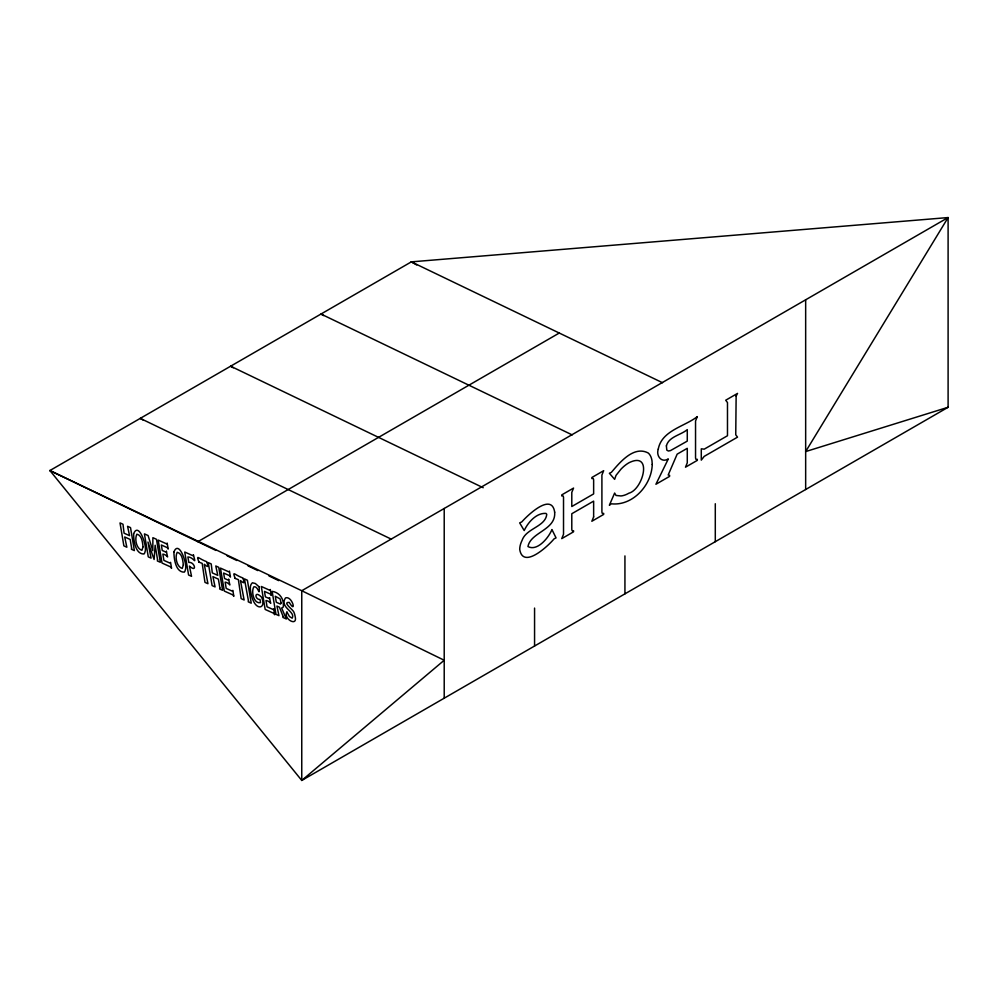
<?xml version="1.0" encoding="UTF-8"?>
<svg xmlns="http://www.w3.org/2000/svg" width="998" height="998" viewBox="0 0 998 998"><rect width="100%" height="100%" fill="white"/><g stroke="black" fill="none" stroke-linecap="round" stroke-linejoin="round"><path stroke-width="1.5" d="M52.595 472.104L49.9 470.545L411.351 261.863L948.1 217.564L948.1 407.271L301.758 780.436L49.9 470.545L301.758 590.729L444.21 660.252L301.758 780.436L301.758 590.729L948.1 217.564L805.66 451.57L948.1 407.271M197.816 541.714L559.267 333.033M416.727 264.969L411.351 261.863L414.357 262.674M411.351 261.863L662.535 382.721M572.178 434.891L320.982 314.033L323.676 315.593M483.207 487.723L230.625 366.204L233.307 367.763M391.453 539.232L140.256 418.374L142.951 419.933M49.9 470.545L215.967 550.447M227.132 555.811L236.9 560.514M248.053 565.878L257.821 570.582M268.986 575.958L278.754 580.649M805.66 299.799L805.66 489.519M715.292 503.741L715.292 541.689M624.935 555.911L624.935 593.86M534.566 608.081L534.566 646.03M444.21 508.481L444.21 698.201M286.937 612.086C282.733 618.448 297.99 627.555 295.121 616.39A6.712 2.333 74.8 0 0 293.836 612.036C292.676 609.254 281.947 601.944 289.258 602.405C296.581 614.681 292.826 596.48 285.927 597.752L285.316 598.201C279.403 607.483 295.919 611.649 292.164 618.186L289.432 616.477L286.937 612.086M259.231 586.924C259.443 598.363 258.694 585.776 253.879 586.824C250.847 591.327 253.854 604.301 260.528 602.617L260.004 599.486C254.565 599.748 254.153 589.569 261.626 597.253C266.254 608.393 257.147 610.539 253.08 600.247A10.803 3.743 74.8 0 1 251.746 596.554C251.022 592.288 248.564 586.138 252.357 582.782L255.338 583.493L259.231 586.924M652.243 464.494C651.632 485.103 632.869 506.098 611.362 503.815L609.366 505.225L614.643 493.062L616.028 495.457L620.993 495.956A29.167 16.841 -60 0 0 628.902 493.187C643.261 489.382 653.079 450.697 628.902 462.785A29.266 16.891 -60 0 0 620.993 469.147L616.028 475.372L614.643 479.352L609.366 473.264L611.362 472.366C619.746 462.536 633.73 445.32 648.226 453.005A25.786 14.883 -60 0 1 651.993 460.802L652.243 464.494M193.45 554.938L193.125 555.799L184.73 552.019L188.585 574.998L191.541 576.32L189.42 566.078C197.355 573.351 194.972 561.674 188.797 562.423L187.886 556.934C194.248 557.233 196.406 566.402 193.45 554.938M198.964 562.136C195.97 553.853 197.991 558.568 206.86 561.762C206.087 562.049 211.202 570.232 204.266 564.307L207.933 583.693L204.964 582.37L202.195 563.371L198.964 562.136M235.154 578.416C232.16 570.132 234.168 574.86 243.05 578.042C242.277 578.329 247.392 586.512 240.456 580.587L244.123 599.985L241.154 598.65L238.385 579.651L235.154 578.416M166.417 551.32L166.092 552.181L162.237 550.447L161.327 544.983L167.265 547.665L168.163 549.062L167.177 543.124L166.629 543.873L158.171 540.068L162.025 563.047L170.646 566.926L171.556 568.324L170.558 562.385L170.009 563.134L163.909 560.389L162.861 554.09C168.662 555.075 168.175 561.363 166.417 551.32M228.692 579.339L228.38 580.2L224.525 578.466L223.614 573.014L229.552 575.684L230.451 577.081L229.453 571.143L228.916 571.891L220.458 568.087L224.313 591.066L232.933 594.945L233.831 596.355L232.846 590.404L232.297 591.165L226.197 588.408L225.136 582.121C230.937 583.106 230.451 589.381 228.692 579.339M269.547 597.727L269.235 598.575L265.381 596.841L264.47 591.39L270.396 594.059L271.306 595.469L270.308 589.519L269.772 590.267L261.314 586.475L265.169 609.454L273.789 613.321L274.687 614.731L273.689 608.792L273.153 609.541L267.052 606.796L265.992 600.497C271.793 601.482 271.306 607.77 269.547 597.727M133.62 533.793C133.62 540.729 135.404 554.252 143.986 554.002A11.465 3.98 74.8 0 0 145.009 551.807C147.517 546.592 138.66 520.993 133.62 533.793M173.926 551.931C173.926 558.868 175.71 572.39 184.293 572.141A11.465 3.98 74.8 0 0 185.316 569.945C187.824 564.731 178.966 539.132 173.926 551.931M143.026 546.829L141.916 550.31C136.377 548.651 134.393 538.92 136.888 534.179C141.941 535.19 142.552 542.538 143.026 546.829M157.572 559.828L157.36 560.951L160.329 562.286L156.474 539.307L152.881 537.685L152.806 550.709L148.078 535.527L144.423 533.88L148.278 556.859L151.06 558.107L147.953 542.039L154.116 559.491L155.152 545.27L157.572 559.828M183.345 564.968L182.222 568.448C176.696 566.789 174.7 557.059 177.195 552.318C182.247 553.329 182.859 560.664 183.345 564.968M131.624 548.164L131.424 549.274L134.381 550.609L130.526 527.63L127.569 526.295L129.553 535.652L124.076 533.194L122.991 524.237L120.022 522.902L123.877 545.881L126.846 547.216L124.713 536.986L130.189 539.444L131.624 548.164M219.847 587.859L219.647 588.97L222.604 590.305L218.749 567.326L215.793 565.991L217.764 575.347L212.3 572.889L211.214 563.932L208.245 562.598L212.1 585.577L215.057 586.911L212.936 576.669L218.4 579.139L219.847 587.859M283.083 616.452L282.921 617.438L286.351 618.985L281.648 608.019L282.983 607.358A5.626 1.946 74.8 0 0 283.382 605.05C283.582 598.264 279.128 592.35 272.13 591.34L275.984 614.319L278.941 615.654L276.933 606.073L279.465 607.208L283.083 616.452M666.39 445.844L666.789 450.098L668.373 451.021L670.506 450.585L687.273 441.104L687.273 429.627C680.91 435.091 668.785 436.575 666.39 445.844M658.268 449.125C655.861 455.662 661.449 463.309 668.311 458.905L655.911 484.267L669.596 476.37L669.596 475.347L668.186 474.998L677.155 454.152L687.273 448.314L687.273 462.835L685.489 467.189L697.315 460.365L697.315 459.342L695.93 459.305L695.544 458.057L695.544 421.006L697.315 416.615C684.728 426.52 661.662 430.475 658.268 449.125M554.663 512.161C556.136 530.138 530.649 532.034 527.967 546.555C537.248 551.632 548.663 537.76 551.944 529.551L556.061 537.91L554.115 538.808C548.389 545.806 523.014 569.671 519.721 549.449A14.92 8.608 -60 0 1 522.116 540.28C526.196 528.241 545.557 526.769 546.754 514.294L545.993 513.409C536.35 512.722 527.88 522.528 524.2 530.574L519.671 522.89L521.804 521.904C527.58 515.305 551.782 492.076 554.663 512.161M593.635 516.889L591.851 521.255L603.678 514.419L603.678 513.396L602.293 513.371L601.906 512.111L601.906 475.036L603.678 470.682L591.851 477.506L591.851 478.529L593.249 478.553L593.635 479.813L593.635 493.91L571.792 506.522L571.792 492.426L573.563 488.072L561.749 494.896L561.749 495.919L563.134 495.944L563.521 497.204L563.521 534.279L561.749 538.633L573.563 531.809L573.563 530.786L572.191 530.761L571.792 529.501L571.792 513.733L593.635 501.121L593.635 516.889M281.174 603.104L280.475 604.077L276.296 602.281L275.286 596.255L280.101 598.912L281.174 603.104M736.137 396.069L735.751 434.804L737.534 437.149L704.201 456.385L701.282 460.128L701.282 448.813L704.201 449.175L727.48 435.739L727.48 402.568L725.708 400.223L737.534 393.399L736.137 396.069M248.477 601.033L248.29 601.856L251.247 603.191L247.392 580.212L244.435 578.877L248.477 601.033"/></g></svg>
